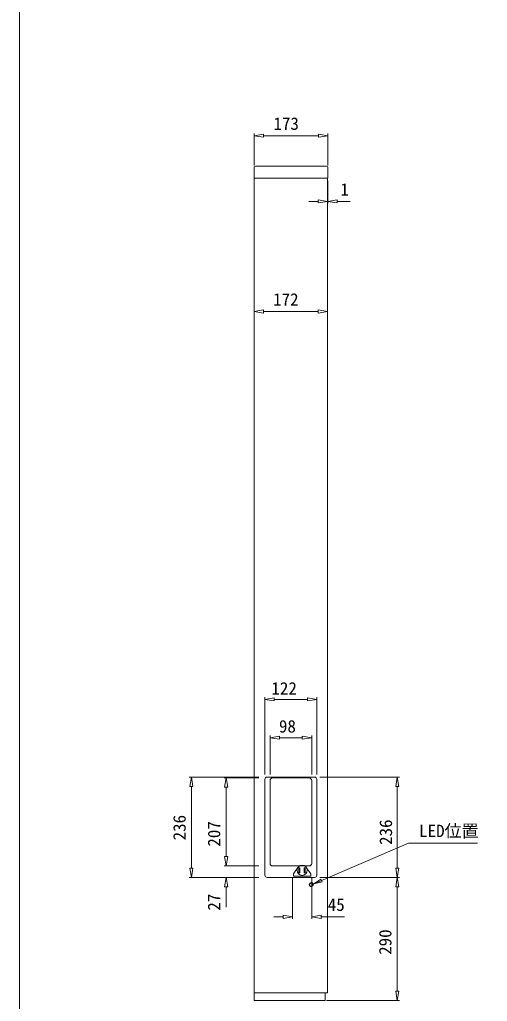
# Model space of a CAD drawing. Units: millimetres, scale not verified. Extents: x -3832 to 3834, y -2728 to 2729.
# Drawn here: x -3832 to -2732, y -1504 to 806 of the extents above; entities that cross this region are included whole.
import ezdxf
from ezdxf.enums import TextEntityAlignment as Align

# ---------------------------------------------------------------- set-up
doc = ezdxf.new("R2010")
doc.units = ezdxf.units.MM
doc.header["$LTSCALE"] = 20
for name, color, linetype, lineweight in [('0-1_2-0', 7, 'Continuous', 18), ('0-2_2-3', 6, 'Continuous', 18), ('0-3_2-4', 7, 'Continuous', 18), ('0-5_2-7', 5, 'Continuous', 18), ('0-6_2-8', 6, 'Continuous', 18), ('F-B', 7, 'Continuous', 18)]:
    doc.layers.add(name, color=color, linetype=linetype, lineweight=lineweight)
doc.styles.add('ＭＳ ゴシック', font='')
doc.styles.get('ＭＳ ゴシック').set_extended_font_data('MS Gothic')

msp = doc.modelspace()

# ---------------------------------------------------------------- linework, layer by layer
at = {"layer": '0-1_2-0', "lineweight": 9}
for radius in [4.6, 3.75]:
    msp.add_circle((-3146.35, -1229.07), radius, dxfattribs=at)
at = {"layer": '0-2_2-3'}
for p, q in [((-3177.75, -1188.58), (-3188.34, -1204.07)), ((-3175.34, -1189.36), (-3175.34, -1201.36)), ((-3172.84, -1189.36), (-3175.34, -1189.36)), ((-3172.84, -1189.36), (-3172.84, -1201.36)), ((-3162.84, -1189.36), (-3162.84, -1201.36)), ((-3160.34, -1189.36), (-3162.84, -1189.36)), ((-3160.34, -1189.36), (-3160.34, -1201.36)), ((-3157.94, -1188.58), (-3147.34, -1204.07)), ((-3188.34, -1209.07), (-3147.34, -1209.07)), ((-3172.84, -1201.36), (-3175.34, -1201.36)), ((-3160.34, -1201.36), (-3162.84, -1201.36))]:
    msp.add_line(p, q, dxfattribs=at)
at = {"layer": '0-2_2-3', "color": 7}
for p, q in [((-3188.34, -1209.07), (-3188.34, -1204.07)), ((-3147.34, -1204.07), (-3147.34, -1209.07))]:
    msp.add_line(p, q, dxfattribs=at)
at = {"layer": '0-2_2-3'}
msp.add_circle((-3167.84, -1195.36), 12, dxfattribs=at)
at = {"layer": '0-3_2-4'}
for p, q in [((-3280.34, 458.93), (-3280.34, -1484.07)), ((-3277.34, 461.93), (-3110.34, 461.93)), ((-3107.34, 432.93), (-3107.34, 458.93)), ((-3280.34, 432.93), (-3107.34, 432.93)), ((-3108.34, -1484.07), (-3108.34, 432.93)), ((-3255.34, -981.07), (-3255.34, -1207.07)), ((-3138.34, -976.07), (-3250.34, -976.07)), ((-3243.34, -984.07), (-3243.34, -1179.07)), ((-3151.34, -978.07), (-3237.34, -978.07)), ((-3145.34, -1179.07), (-3145.34, -984.07)), ((-3133.34, -1207.07), (-3133.34, -981.07)), ((-3237.34, -1185.07), (-3194.34, -1185.07)), ((-3151.34, -1185.07), (-3194.34, -1185.07)), ((-3250.34, -1212.07), (-3138.34, -1212.07)), ((-3108.34, -1484.07), (-3280.34, -1484.07)), ((-3280.34, -1484.07), (-3280.34, -1502.07))]:
    msp.add_line(p, q, dxfattribs=at)
msp.add_lwpolyline([(-3113.34, -1484.07), (-3113.34, -1502.07), (-3280.34, -1502.07)], dxfattribs=at)
for centre, radius, start, end in [((-3277.34, 458.93), 3, 90, 180), ((-3110.34, 458.93), 3, 0, 90), ((-3250.34, -981.07), 5, 90, 180), ((-3237.34, -984.07), 6, 90, 180), ((-3151.34, -984.07), 6, 0, 90), ((-3138.34, -981.07), 5, 0, 90), ((-3237.34, -1179.07), 6, 180, 270), ((-3151.34, -1179.07), 6, 270, 0), ((-3250.34, -1207.07), 5, 180, 270), ((-3138.34, -1207.07), 5, 270, 0)]:
    msp.add_arc(centre, radius, start, end, dxfattribs=at)
at = {"layer": '0-5_2-7'}
for q in [(-3140.48, -1227.07), (-3121.01, -1222.52)]:
    msp.add_line((-3123.74, -1216.13), q, dxfattribs=at)
msp.add_lwpolyline([(-3121.01, -1222.52), (-3140.48, -1227.07), (-2917.44, -1131.7), (-2755.66, -1131.7)], dxfattribs=at)
at = {"layer": '0-6_2-8', "color": 5}
for p, q in [((-3280.34, 462.93), (-3280.34, 538.31)), ((-3258.34, 533.31), (-3129.34, 533.31)), ((-3107.34, 462.93), (-3107.34, 538.31)), ((-3108.34, 427.31), (-3108.34, 373.78)), ((-3107.34, 427.31), (-3107.34, 373.78)), ((-3130.34, 378.78), (-3152.34, 378.78)), ((-3085.34, 378.78), (-3054.47, 378.78)), ((-3280.34, 49.08), (-3280.34, 124.45)), ((-3258.34, 119.45), (-3130.34, 119.45)), ((-3108.34, 49.08), (-3108.34, 124.45)), ((-3255.34, -970.07), (-3255.34, -788.11)), ((-3155.34, -793.11), (-3233.34, -793.11)), ((-3133.34, -970.07), (-3133.34, -788.11)), ((-3243.34, -970.07), (-3243.34, -878.53)), ((-3221.34, -883.53), (-3167.34, -883.53)), ((-3145.34, -970.07), (-3145.34, -878.53)), ((-3269.41, -976.07), (-3433.27, -976.07)), ((-3269.41, -978.07), (-3351.43, -978.07)), ((-3125.79, -976.07), (-2939.12, -976.07)), ((-3428.27, -1190.07), (-3428.27, -998.07)), ((-3346.43, -1163.07), (-3346.43, -1000.07)), ((-2944.12, -998.07), (-2944.12, -1190.07)), ((-3346.43, -1163.07), (-3346.43, -1141.07)), ((-3269.41, -1185.07), (-3351.43, -1185.07)), ((-3269.41, -1185.07), (-3351.43, -1185.07)), ((-3269.41, -1212.07), (-3433.27, -1212.07)), ((-3269.41, -1212.07), (-3351.43, -1212.07)), ((-3190.34, -1213.07), (-3190.34, -1309.81)), ((-3145.34, -1213.07), (-3145.34, -1309.81)), ((-3125.79, -1212.07), (-2939.12, -1212.07)), ((-3125.79, -1212.07), (-2939.12, -1212.07)), ((-3346.43, -1234.07), (-3346.43, -1282.4)), ((-2944.12, -1480.07), (-2944.12, -1234.07)), ((-3212.34, -1304.81), (-3234.34, -1304.81)), ((-3123.34, -1304.81), (-3068.16, -1304.81)), ((-3110.34, -1502.07), (-2939.12, -1502.07))]:
    msp.add_line(p, q, dxfattribs=at)
at = {"layer": '0-6_2-8'}
for p, q in [((-3258.34, 536.98), (-3280.34, 533.31)), ((-3280.34, 533.31), (-3258.34, 529.64)), ((-3258.34, 536.98), (-3258.34, 529.64)), ((-3129.34, 536.98), (-3107.34, 533.31)), ((-3129.34, 536.98), (-3129.34, 529.64)), ((-3107.34, 533.31), (-3129.34, 529.64)), ((-3130.34, 382.45), (-3108.34, 378.78)), ((-3130.34, 382.45), (-3130.34, 375.12)), ((-3108.34, 378.78), (-3130.34, 375.12)), ((-3085.34, 382.45), (-3107.34, 378.78)), ((-3107.34, 378.78), (-3085.34, 375.12)), ((-3085.34, 382.45), (-3085.34, 375.12)), ((-3258.34, 123.12), (-3280.34, 119.45)), ((-3280.34, 119.45), (-3258.34, 115.79)), ((-3258.34, 123.12), (-3258.34, 115.79)), ((-3130.34, 123.12), (-3108.34, 119.45)), ((-3130.34, 123.12), (-3130.34, 115.79)), ((-3108.34, 119.45), (-3130.34, 115.79)), ((-3233.34, -789.44), (-3255.34, -793.11)), ((-3255.34, -793.11), (-3233.34, -796.77)), ((-3233.34, -789.44), (-3233.34, -796.77)), ((-3155.34, -789.44), (-3133.34, -793.11)), ((-3155.34, -789.44), (-3155.34, -796.77)), ((-3133.34, -793.11), (-3155.34, -796.77)), ((-3221.34, -879.86), (-3243.34, -883.53)), ((-3243.34, -883.53), (-3221.34, -887.19)), ((-3221.34, -879.86), (-3221.34, -887.19)), ((-3167.34, -879.86), (-3145.34, -883.53)), ((-3167.34, -879.86), (-3167.34, -887.19)), ((-3145.34, -883.53), (-3167.34, -887.19)), ((-3431.94, -998.07), (-3428.27, -976.07)), ((-3428.27, -976.07), (-3424.6, -998.07)), ((-3350.1, -1000.07), (-3346.43, -978.07)), ((-3346.43, -978.07), (-3342.76, -1000.07)), ((-2947.79, -998.07), (-2944.12, -976.07)), ((-2944.12, -976.07), (-2940.45, -998.07)), ((-3431.94, -998.07), (-3424.6, -998.07)), ((-3350.1, -1000.07), (-3342.76, -1000.07)), ((-2947.79, -998.07), (-2940.45, -998.07)), ((-3350.1, -1163.07), (-3346.43, -1185.07)), ((-3350.1, -1163.07), (-3342.76, -1163.07)), ((-3350.1, -1163.07), (-3346.43, -1185.07)), ((-3350.1, -1163.07), (-3342.76, -1163.07)), ((-3346.43, -1185.07), (-3342.76, -1163.07)), ((-3346.43, -1185.07), (-3342.76, -1163.07)), ((-3431.94, -1190.07), (-3428.27, -1212.07)), ((-3431.94, -1190.07), (-3424.6, -1190.07)), ((-3428.27, -1212.07), (-3424.6, -1190.07)), ((-2947.79, -1190.07), (-2944.12, -1212.07)), ((-2947.79, -1190.07), (-2940.45, -1190.07)), ((-2944.12, -1212.07), (-2940.45, -1190.07)), ((-3350.1, -1234.07), (-3346.43, -1212.07)), ((-3346.43, -1212.07), (-3342.76, -1234.07)), ((-2947.79, -1234.07), (-2944.12, -1212.07)), ((-2944.12, -1212.07), (-2940.45, -1234.07)), ((-3350.1, -1234.07), (-3342.76, -1234.07)), ((-2947.79, -1234.07), (-2940.45, -1234.07)), ((-3212.34, -1301.14), (-3190.34, -1304.81)), ((-3212.34, -1301.14), (-3212.34, -1308.47)), ((-3190.34, -1304.81), (-3212.34, -1308.47)), ((-3123.34, -1301.14), (-3145.34, -1304.81)), ((-3145.34, -1304.81), (-3123.34, -1308.47)), ((-3123.34, -1301.14), (-3123.34, -1308.47)), ((-2947.79, -1480.07), (-2944.12, -1502.07)), ((-2947.79, -1480.07), (-2940.45, -1480.07)), ((-2944.12, -1502.07), (-2940.45, -1480.07))]:
    msp.add_line(p, q, dxfattribs=at)
at = {"layer": 'F-B'}
msp.add_lwpolyline([(-3831.94, 2677.58), (-3831.94, -2728.36), (3801.44, -2728.36)], dxfattribs=at)

# ---------------------------------------------------------------- texts
at = {"layer": '0-5_2-7', "color": 7, "style": 'ＭＳ ゴシック'}
msp.add_text('LED位置', height=29.33, dxfattribs=at).set_placement((-2892.67, -1126.18), align=Align.BOTTOM_LEFT)
at = {"layer": '0-6_2-8', "color": 7, "style": 'ＭＳ ゴシック'}
for s, p in [('173', (-3235.21, 538.21)), ('1', (-3077.77, 383.27)), ('172', (-3235.99, 124.36)), ('122', (-3240.01, -790.71)), ('98', (-3222.27, -880)), ('45', (-3107.59, -1299.81))]:
    msp.add_text(s, height=29.33, dxfattribs=at).set_placement(p, align=Align.BOTTOM_LEFT)
for s, p in [('236', (-3432.76, -1124.96)), ('207', (-3351.47, -1139.78)), ('236', (-2947.65, -1135.62)), ('27', (-3351.47, -1290.4)), ('290', (-2948.98, -1394.3))]:
    msp.add_text(s, height=29.33, rotation=90, dxfattribs=at).set_placement(p, align=Align.BOTTOM_LEFT)

doc.saveas('drawing.dxf')
